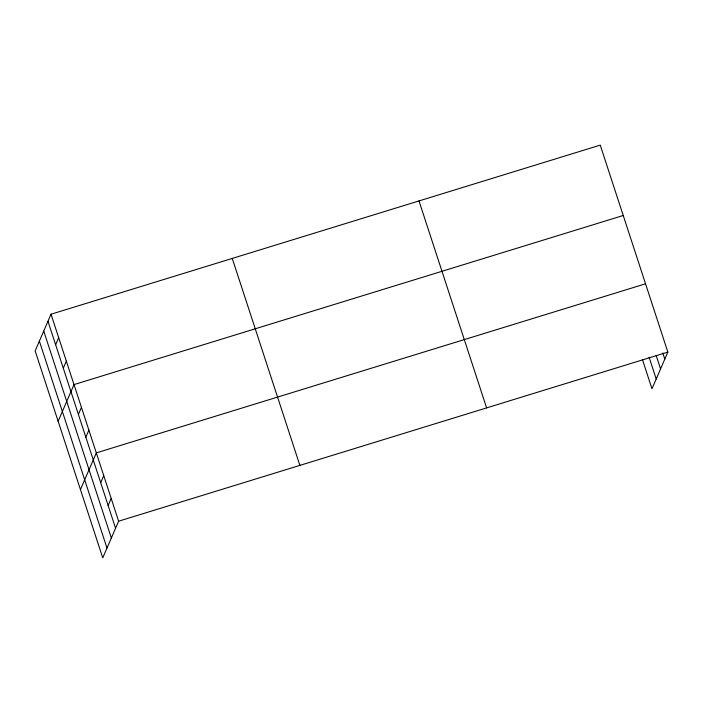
<?xml version="1.0" encoding="UTF-8"?>
<svg xmlns="http://www.w3.org/2000/svg" width="703" height="703" viewBox="0 0 703 703"><rect width="100%" height="100%" fill="white"/><g stroke="black" fill="none" stroke-linecap="round" stroke-linejoin="round"><path stroke-width="1.05" d="M51.02 314.223L35.15 350.902L102.752 557.874L118.631 521.195L51.02 314.223L600.248 145.126L667.85 352.098L651.98 388.777L642.516 359.804M55.634 344.734L58.683 337.677M63.288 368.196L66.346 361.131M58.138 421.273L74.008 384.594L623.227 215.496M78.393 414.419L81.443 407.353M85.828 437.187L88.886 430.122M80.45 489.569L96.32 452.89L645.539 283.801M100.696 482.715L103.754 475.659M108.139 505.483L111.188 498.427M118.631 521.195L667.85 352.098M662.771 352.95L664.792 359.163M656.171 355.481L660.565 368.934M649.106 357.273L656.207 379.005M419.006 200.926L486.608 407.898M232.262 258.423L299.873 465.395M47.971 321.28L115.573 528.252M43.735 331.051L111.346 538.023M39.377 341.122L106.988 548.094"/></g></svg>
